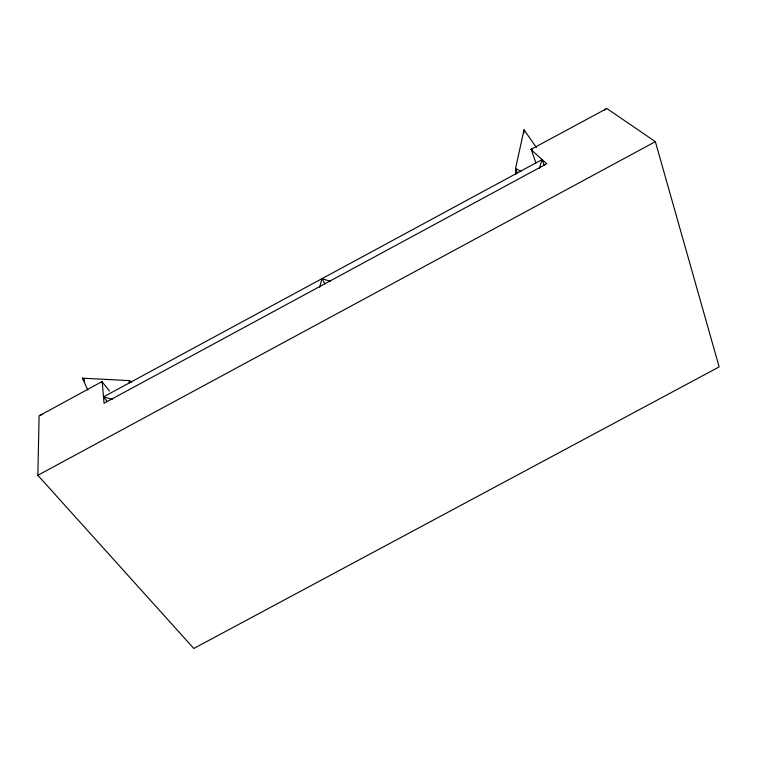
<?xml version="1.0" encoding="UTF-8"?>
<svg xmlns="http://www.w3.org/2000/svg" width="757" height="757" viewBox="0 0 757 757"><rect width="100%" height="100%" fill="white"/><g stroke="black" fill="none" stroke-linecap="round" stroke-linejoin="round"><path stroke-width="1.14" d="M535.89 162.878L531.168 149.28L606.849 108.525L655.363 141.654L719.15 366.908L193.811 648.475L37.85 475.301L39.099 415.867L101.93 381.632L109.472 390.972M523.901 133.109L524.033 129.835L536.448 147.539M129.144 382.976L129.419 380.629L82.437 378.169L87.85 390.082M524.033 129.835L515.555 168.451L515.782 174.318M319.605 287.177L321.99 278.661L330.468 281.301M539.353 168.309L542.069 159.585L103.539 396.857L107.163 401.447M101.268 382.673L101.93 381.632M604.351 109.992L605.666 108.951M37.85 475.301L655.363 141.654M40.13 415.091L42.742 414.353M531.168 149.28L532.521 149.233M103.539 396.857L112.254 399.346M84.453 379.039L82.437 378.169L84.633 380.922M521.024 171.404L515.555 168.451L517.249 172.851M131.245 381.925L129.419 380.629L130.847 382.503M321.99 278.661L324.867 283.809M530.988 149.593L546.762 163.758L104.05 403.235L102.223 381.698M542.069 159.585L544.084 165.14"/></g></svg>
